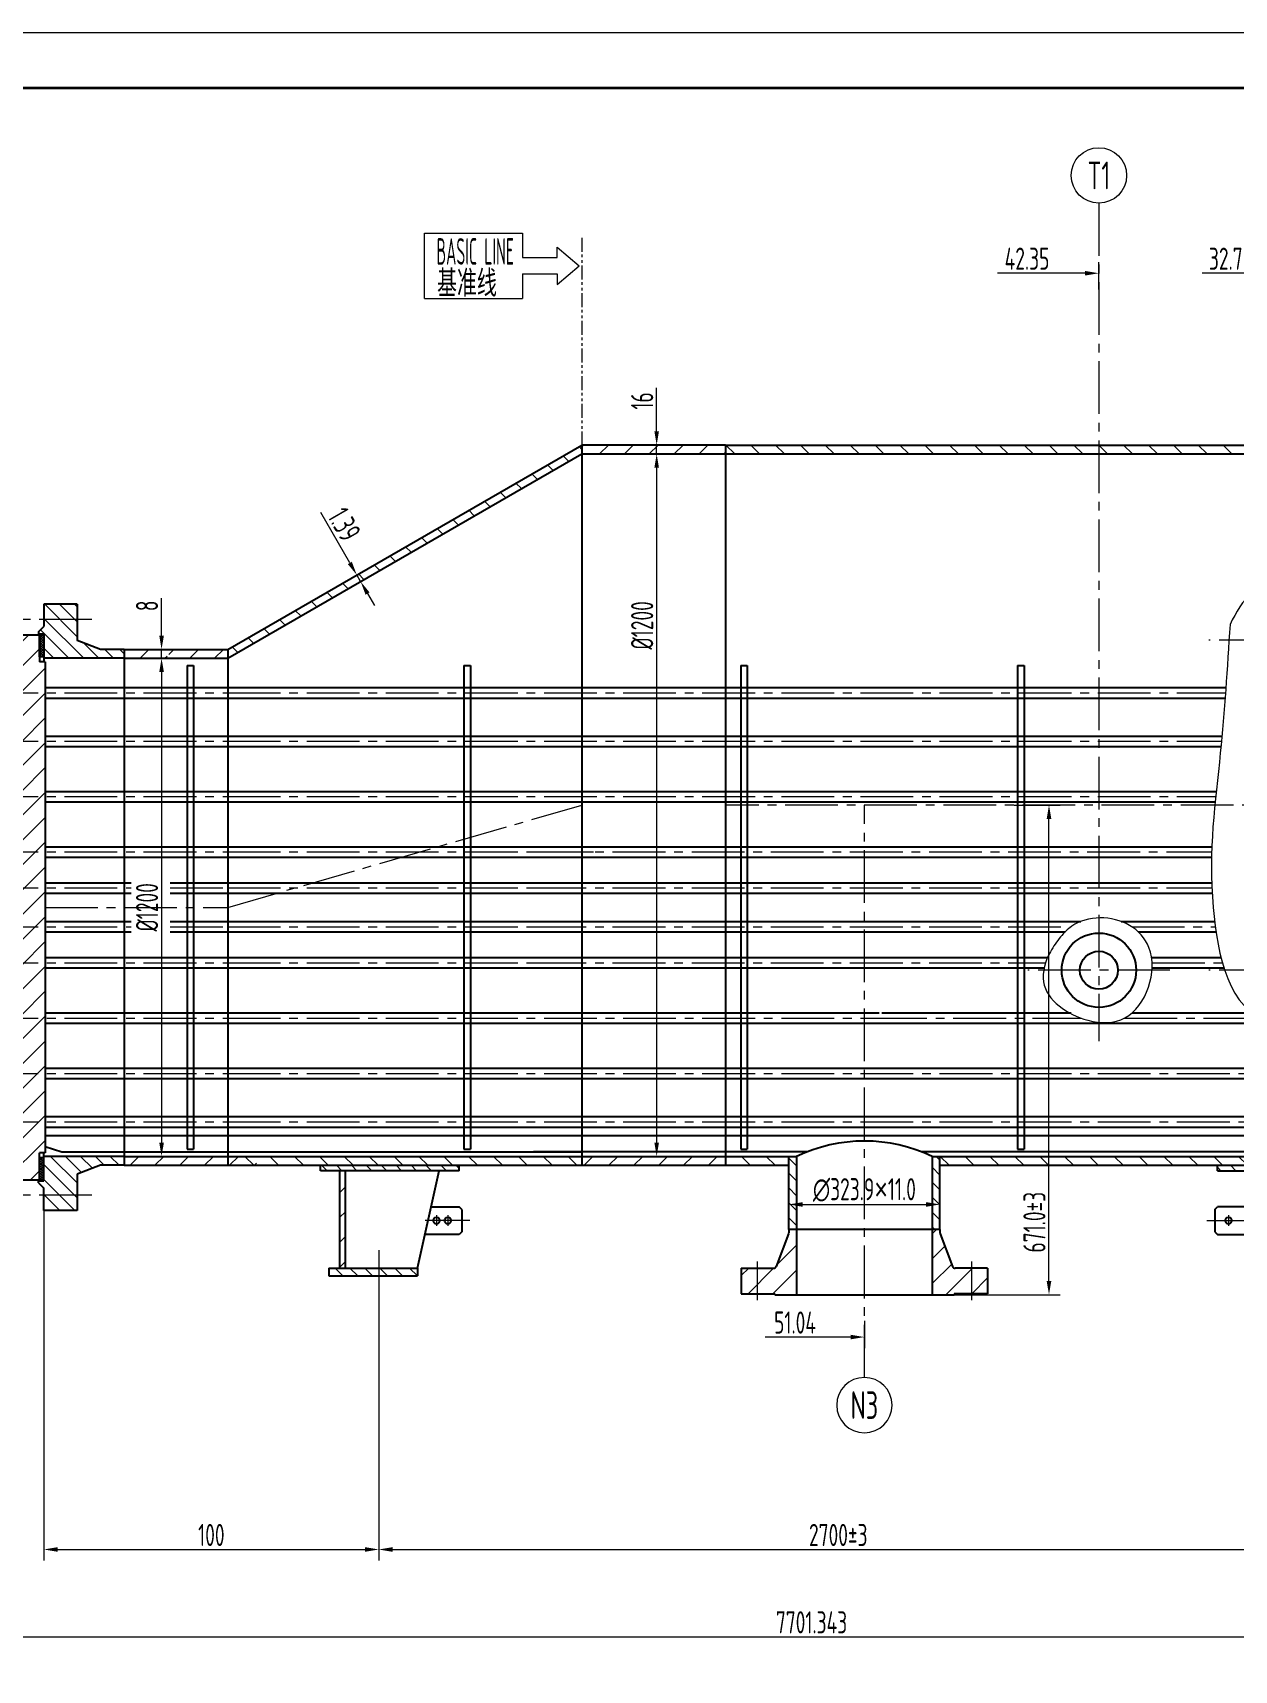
# Model space of a CAD drawing. Header units: millimetres. Extents: x 5765 to 6606, y -201 to 393.
# Drawn here: x 5956.1 to 6173.1, y 97.6 to 393.4 of the extents above; entities that cross this region are included whole.
import ezdxf
from ezdxf.enums import TextEntityAlignment as Align

# ---------------------------------------------------------------- set-up
doc = ezdxf.new("R2010")
doc.units = ezdxf.units.MM
doc.linetypes.add('CENTER2', pattern=[28.575, 19.05, -3.175, 3.175, -3.175])
doc.linetypes.add('PHANTOMX2', pattern=[5, 2.5, -0.5, 0.5, -0.5, 0.5, -0.5])
for name, color, linetype, lineweight in [('1粗实线', 7, 'Continuous', 35), ('2细实线', 3, 'Continuous', 13), ('3中心线', 1, 'CENTER2', 13), ('5（双点划线）', 2, 'PHANTOMX2', 20), ('6剖面线', 6, 'Continuous', 13), ('7文本', 2, 'Continuous', 13), ('8标注', 3, 'Continuous', 13), ('9图表', 4, 'Continuous', 13)]:
    doc.layers.add(name, color=color, linetype=linetype, lineweight=lineweight)
doc.styles.add('lanpec', font='bpec_e.shx', dxfattribs={"width": 0.75, "bigfont": 'hztxt.shx'})
doc.styles.add('lanpec-dim', font='bpec_e.shx', dxfattribs={"width": 0.75})
doc.dimstyles.new('lanpec', dxfattribs={"dimtxt": 4, "dimasz": 2.5, "dimexe": 2, "dimexo": 0, "dimtad": 1, "dimdsep": 46, "dimtxsty": 'lanpec-dim', "dimcen": 2.5, "dimclrd": 256, "dimclre": 256, "dimclrt": 256, "dimazin": 0, "dimtfac": 1, "dimtmove": 0, "dimatfit": 3, "dimfxl": 1, "dimlwd": -1, "dimlwe": -1, "dimarcsym": 0})
doc.dimstyles.new('lanpec$0', dxfattribs={"dimscale": 10, "dimtxt": 4, "dimasz": 2.5, "dimexe": 2, "dimexo": 0, "dimtad": 1, "dimdec": 1, "dimdsep": 46, "dimtxsty": 'lanpec-dim', "dimcen": 0.09, "dimclrd": 256, "dimclre": 256, "dimclrt": 256, "dimadec": 1, "dimazin": 0, "dimtfac": 0.707, "dimtdec": 1, "dimtmove": 0, "dimatfit": 3, "dimfxl": 1, "dimarcsym": 0})
pattern_1 = [(135, (0, -7.21), (-2.245064, -2.245064), [])]
pattern_2 = [(135, (4742.9942, 1214.2889), (-1.3470384, -1.3470384), [])]

# ---------------------------------------------------------------- blocks, each defined once
blk = doc.blocks.new('A1')
at = {"layer": '1粗实线'}
blk.add_lwpolyline([(-816, 10), (-10, 10), (-10, 584), (-816, 584)], close=True, dxfattribs=at)
at = {"layer": '9图表'}
blk.add_lwpolyline([(-841, 0), (0, 0), (0, 594), (-841, 594)], close=True, dxfattribs=at)
blk = doc.blocks.new('*D56')
at = {"layer": '8标注', "transparency": 16777216}
for p, q in [((6335.57, 253.89), (6335.57, 101.63)), ((5857.9, 235.43), (5857.9, 101.63)), ((5860.4, 103.63), (6333.07, 103.63))]:
    blk.add_line(p, q, dxfattribs=at)
for points in [[(5860.4, 104.05), (5860.4, 103.21), (5857.9, 103.63)], [(6333.07, 104.05), (6333.07, 103.21), (6335.57, 103.63)]]:
    blk.add_solid(points, dxfattribs=at)
at = {"layer": 'Defpoints', "color": 0, "transparency": 16777216}
for p in [(6335.57, 253.89), (5857.9, 235.43), (6335.57, 103.63)]:
    blk.add_point(p, dxfattribs=at)
at = {"layer": '8标注', "transparency": 16777216, "insert": (6096.73, 106.25), "char_height": 4, "attachment_point": 5, "style": 'lanpec-dim'}
blk.add_mtext('7701.343', dxfattribs=at)
blk = doc.blocks.new('管口号')
at = {"layer": '2细实线'}
blk.add_circle((0, 5), 5, dxfattribs=at)
at = {"layer": '7文本', "style": 'lanpec', "width": 0.75}
blk.add_attdef('N', text='', height=5, dxfattribs=at).set_placement((0, 5), align=Align.MIDDLE_CENTER)
blk = doc.blocks.new('*D54')
at = {"layer": '8标注', "transparency": 16777216}
for p, q in [((6133.33, 253.89), (6141.62, 253.89)), ((6139.62, 167.93), (6139.62, 251.39)), ((6122.47, 165.43), (6141.62, 165.43))]:
    blk.add_line(p, q, dxfattribs=at)
for points in [[(6139.2, 251.39), (6140.04, 251.39), (6139.62, 253.89)], [(6139.2, 167.93), (6140.04, 167.93), (6139.62, 165.43)]]:
    blk.add_solid(points, dxfattribs=at)
at = {"layer": 'Defpoints', "color": 0, "transparency": 16777216}
for p in [(6133.33, 253.89), (6139.62, 253.89), (6122.47, 165.43)]:
    blk.add_point(p, dxfattribs=at)
at = {"layer": '8标注', "transparency": 16777216, "insert": (6136.99, 178.54), "char_height": 4, "attachment_point": 5, "rotation": 90, "style": 'lanpec-dim'}
blk.add_mtext('671.0±3', dxfattribs=at)
blk = doc.blocks.new('*D60')
at = {"layer": '8标注', "transparency": 16777216}
for p, q in [((5958.1, 180.68), (5958.1, 117.41)), ((6018.56, 168.08), (6018.56, 117.41)), ((5960.6, 119.41), (6016.06, 119.41))]:
    blk.add_line(p, q, dxfattribs=at)
for points in [[(5960.6, 119.83), (5960.6, 118.99), (5958.1, 119.41)], [(6016.06, 119.83), (6016.06, 118.99), (6018.56, 119.41)]]:
    blk.add_solid(points, dxfattribs=at)
at = {"layer": 'Defpoints', "color": 0, "transparency": 16777216}
for p in [(5958.1, 180.68), (6018.56, 168.08), (6018.56, 119.41)]:
    blk.add_point(p, dxfattribs=at)
at = {"layer": '8标注', "transparency": 16777216, "insert": (5988.33, 122.03), "char_height": 4, "attachment_point": 5, "style": 'lanpec-dim'}
blk.add_mtext('100', dxfattribs=at)
blk = doc.blocks.new('*D61')
at = {"layer": '8标注', "transparency": 16777216}
for p, q in [((6184.55, 162.89), (6184.55, 117.41)), ((6018.56, 162.71), (6018.56, 117.41)), ((6021.06, 119.41), (6182.05, 119.41))]:
    blk.add_line(p, q, dxfattribs=at)
for points in [[(6021.06, 119.83), (6021.06, 118.99), (6018.56, 119.41)], [(6182.05, 119.83), (6182.05, 118.99), (6184.55, 119.41)]]:
    blk.add_solid(points, dxfattribs=at)
at = {"layer": 'Defpoints', "color": 0, "transparency": 16777216}
for p in [(6184.55, 162.89), (6018.56, 162.71), (6184.55, 119.41)]:
    blk.add_point(p, dxfattribs=at)
at = {"layer": '8标注', "transparency": 16777216, "insert": (6101.56, 122.03), "char_height": 4, "attachment_point": 5, "style": 'lanpec-dim'}
blk.add_mtext('2700%%P3', dxfattribs=at)
blk = doc.blocks.new('*D63')
at = {"layer": '8标注', "transparency": 16777216}
for p, q in [((5979.34, 280.43), (5981.34, 280.43)), ((5979.34, 277.93), (5979.34, 192.93)), ((5979.34, 190.43), (5981.34, 190.43))]:
    blk.add_line(p, q, dxfattribs=at)
for points in [[(5978.92, 277.93), (5979.76, 277.93), (5979.34, 280.43)], [(5978.92, 192.93), (5979.76, 192.93), (5979.34, 190.43)]]:
    blk.add_solid(points, dxfattribs=at)
at = {"layer": 'Defpoints', "color": 0, "transparency": 16777216}
for p in [(5979.34, 280.43), (5979.34, 190.43), (5979.34, 190.43)]:
    blk.add_point(p, dxfattribs=at)
at = {"layer": '8标注', "transparency": 16777216, "insert": (5976.72, 235.43), "char_height": 4, "attachment_point": 5, "rotation": 90, "style": 'lanpec-dim'}
blk.add_mtext('%%C1200', dxfattribs=at)
blk = doc.blocks.new('*D64')
at = {"layer": '8标注', "transparency": 16777216}
for p, q in [((5979.34, 284.53), (5979.34, 291.3)), ((5981.76, 282.03), (5977.34, 282.03)), ((5979.34, 280.43), (5979.34, 282.03)), ((5981.81, 280.43), (5977.34, 280.43)), ((5979.34, 277.93), (5979.34, 275.43))]:
    blk.add_line(p, q, dxfattribs=at)
for points in [[(5978.92, 284.53), (5979.76, 284.53), (5979.34, 282.03)], [(5978.92, 277.93), (5979.76, 277.93), (5979.34, 280.43)]]:
    blk.add_solid(points, dxfattribs=at)
at = {"layer": 'Defpoints', "color": 0, "transparency": 16777216}
for p in [(5979.34, 282.03), (5981.76, 282.03), (5981.81, 280.43)]:
    blk.add_point(p, dxfattribs=at)
at = {"layer": '8标注', "transparency": 16777216, "insert": (5976.71, 289.9), "char_height": 4, "attachment_point": 5, "rotation": 90, "style": 'lanpec-dim'}
blk.add_mtext('8', dxfattribs=at)
blk = doc.blocks.new('*D66')
at = {"layer": '8标注', "transparency": 16777216}
for p, q in [((6092.63, 181.75), (6092.63, 183.75)), ((6095.13, 181.75), (6117.43, 181.75)), ((6119.93, 183.05), (6119.93, 179.75))]:
    blk.add_line(p, q, dxfattribs=at)
for points in [[(6095.13, 182.16), (6095.13, 181.33), (6092.63, 181.75)], [(6117.43, 182.16), (6117.43, 181.33), (6119.93, 181.75)]]:
    blk.add_solid(points, dxfattribs=at)
at = {"layer": 'Defpoints', "color": 0, "transparency": 16777216}
for p in [(6092.63, 181.75), (6119.93, 183.05), (6119.93, 181.75)]:
    blk.add_point(p, dxfattribs=at)
at = {"layer": '8标注', "transparency": 16777216, "insert": (6106.28, 184.37), "char_height": 4, "attachment_point": 5, "style": 'lanpec-dim'}
blk.add_mtext('∅323.9{\\fArial|b0|i0|c0|p34;×}11.0', dxfattribs=at)
blk = doc.blocks.new('*D69')
at = {"layer": '8标注', "transparency": 16777216}
for p, q in [((6013.34, 297.65), (6008.08, 306.77)), ((6014.59, 295.49), (6016.33, 296.49)), ((6015.29, 294.29), (6014.59, 295.49)), ((6015.29, 294.29), (6017.02, 295.29)), ((6016.54, 292.12), (6017.79, 289.96))]:
    blk.add_line(p, q, dxfattribs=at)
for points in [[(6013.71, 297.86), (6012.98, 297.44), (6014.59, 295.49)], [(6016.9, 292.33), (6016.18, 291.91), (6015.29, 294.29)]]:
    blk.add_solid(points, dxfattribs=at)
at = {"layer": 'Defpoints', "color": 0, "transparency": 16777216}
for p in [(6014.59, 295.49), (6014.59, 295.49), (6015.29, 294.29)]:
    blk.add_point(p, dxfattribs=at)
at = {"layer": '8标注', "transparency": 16777216, "insert": (6012.36, 304.6), "char_height": 4, "attachment_point": 5, "rotation": 300, "style": 'lanpec-dim'}
blk.add_mtext('1.39', dxfattribs=at)
blk = doc.blocks.new('*D70')
at = {"layer": '8标注', "transparency": 16777216}
for p, q in [((6068.76, 317.35), (6070.76, 317.35)), ((6068.76, 314.85), (6068.76, 192.93)), ((6068.76, 190.43), (6070.76, 190.43))]:
    blk.add_line(p, q, dxfattribs=at)
for points in [[(6068.35, 314.85), (6069.18, 314.85), (6068.76, 317.35)], [(6068.35, 192.93), (6069.18, 192.93), (6068.76, 190.43)]]:
    blk.add_solid(points, dxfattribs=at)
at = {"layer": 'Defpoints', "color": 0, "transparency": 16777216}
for p in [(6068.76, 317.35), (6068.76, 190.43), (6068.76, 190.43)]:
    blk.add_point(p, dxfattribs=at)
at = {"layer": '8标注', "transparency": 16777216, "insert": (6066.14, 286.37), "char_height": 4, "attachment_point": 5, "rotation": 90, "style": 'lanpec-dim'}
blk.add_mtext('%%C1200', dxfattribs=at)
blk = doc.blocks.new('*D71')
at = {"layer": '8标注', "transparency": 16777216}
for p, q in [((6068.76, 321.45), (6068.76, 329.27)), ((6073.29, 318.95), (6066.76, 318.95)), ((6072.76, 317.35), (6066.76, 317.35)), ((6068.76, 317.35), (6068.76, 318.95)), ((6068.76, 314.85), (6068.76, 312.35))]:
    blk.add_line(p, q, dxfattribs=at)
for points in [[(6068.35, 321.45), (6069.18, 321.45), (6068.76, 318.95)], [(6068.35, 314.85), (6069.18, 314.85), (6068.76, 317.35)]]:
    blk.add_solid(points, dxfattribs=at)
at = {"layer": 'Defpoints', "color": 0, "transparency": 16777216}
for p in [(6068.76, 318.95), (6072.76, 317.35), (6073.29, 318.95)]:
    blk.add_point(p, dxfattribs=at)
at = {"layer": '8标注', "transparency": 16777216, "insert": (6066.14, 326.92), "char_height": 4, "attachment_point": 5, "rotation": 90, "style": 'lanpec-dim'}
blk.add_mtext('16', dxfattribs=at)
blk = doc.blocks.new('*D72')
at = {"layer": '8标注', "transparency": 16777216}
for p, q in [((6178.83, 349.99), (6167.31, 349.99)), ((6181.33, 347.03), (6181.33, 351.99))]:
    blk.add_line(p, q, dxfattribs=at)
blk.add_solid([(6178.83, 350.41), (6178.83, 349.58), (6181.33, 349.99)], dxfattribs=at)
at = {"layer": 'Defpoints', "color": 0, "transparency": 16777216}
for p in [(6181.33, 349.99), (6148.63, 347.03), (6181.33, 347.03)]:
    blk.add_point(p, dxfattribs=at)
at = {"layer": '8标注', "transparency": 16777216, "insert": (6171.55, 352.62), "char_height": 4, "attachment_point": 5, "style": 'lanpec-dim'}
blk.add_mtext('32.7', dxfattribs=at)
blk = doc.blocks.new('_None')
blk = doc.blocks.new('*D74')
at = {"layer": '8标注', "transparency": 16777216}
for p, q in [((6146.13, 349.99), (6130.3, 349.99)), ((6148.63, 347.03), (6148.63, 351.99))]:
    blk.add_line(p, q, dxfattribs=at)
blk.add_solid([(6146.13, 350.41), (6146.13, 349.58), (6148.63, 349.99)], dxfattribs=at)
at = {"layer": 'Defpoints', "color": 0, "transparency": 16777216}
for p in [(6148.63, 349.99), (6106.28, 347.03), (6148.63, 347.03)]:
    blk.add_point(p, dxfattribs=at)
at = {"layer": '8标注', "transparency": 16777216, "insert": (6135.65, 352.62), "char_height": 4, "attachment_point": 5, "style": 'lanpec-dim'}
blk.add_mtext('42.35', dxfattribs=at)
blk = doc.blocks.new('*D75')
at = {"layer": '8标注', "transparency": 16777216}
for p, q in [((6106.28, 160.75), (6106.28, 155.79)), ((6103.78, 157.79), (6088.35, 157.79))]:
    blk.add_line(p, q, dxfattribs=at)
blk.add_solid([(6103.78, 158.2), (6103.78, 157.37), (6106.28, 157.79)], dxfattribs=at)
at = {"layer": 'Defpoints', "color": 0, "transparency": 16777216}
for p in [(6055.24, 160.75), (6106.28, 160.75), (6106.28, 157.79)]:
    blk.add_point(p, dxfattribs=at)
at = {"layer": '8标注', "transparency": 16777216, "insert": (6093.75, 160.41), "char_height": 4, "attachment_point": 5, "style": 'lanpec-dim'}
blk.add_mtext('51.04', dxfattribs=at)

msp = doc.modelspace()

# ---------------------------------------------------------------- hatches: boundary and pattern name
at = {"layer": '6剖面线'}
h = msp.add_hatch(dxfattribs=at)
h.set_pattern_fill('ANSI31', color=256, angle=90, style=0)
h.set_pattern_definition([(135, (-44.27, -3.2175), (-2.245064, -2.245064), [])])
h.paths.add_polyline_path([(6055.24, 317.352), (6055.24, 318.952), (5991.282, 282.026), (5991.282, 280.426)])
h.paths.add_polyline_path([(6055.24, 190.426), (5991.282, 190.426), (5991.282, 188.826), (6055.24, 188.826)])
h = msp.add_hatch(dxfattribs=at)
h.set_pattern_fill('ANSI31', color=256, style=0)
h.set_pattern_definition([(45, (0, -7.21), (-2.245064, 2.245064), [])])
h.paths.add_polyline_path([(6055.24, 318.952), (6055.24, 317.352), (6081.22, 317.352), (6081.22, 318.952)])
h.paths.add_polyline_path([(6081.22, 188.826), (6081.22, 190.426), (6055.24, 190.426), (6055.24, 188.826)])
h = msp.add_hatch(dxfattribs=at)
h.set_pattern_fill('ANSI31', color=256, angle=90, style=0)
h.set_pattern_definition(pattern_1)
h.paths.add_polyline_path([(6092.63, 318.952), (6081.22, 318.952), (6081.22, 317.352), (6092.63, 317.352)])
h.paths.add_polyline_path([(6148.63, 318.952), (6092.63, 318.952), (6092.63, 317.352), (6148.63, 317.352)])
h.paths.add_polyline_path([(6181.33, 318.952), (6148.63, 318.952), (6148.63, 317.352), (6181.33, 317.352)])
h.paths.add_polyline_path([(6243.276, 318.952), (6181.33, 318.952), (6181.33, 317.352), (6243.276, 317.352)])
h.paths.add_polyline_path([(6299.733, 318.952), (6273.753, 318.952), (6247.548, 318.952), (6247.548, 317.352), (6273.753, 317.352), (6299.733, 317.352)])
h = msp.add_hatch(dxfattribs=at)
h.set_pattern_fill('ANSI31', color=256, scale=0.6, angle=90, style=0)
h.set_pattern_definition([(135, (-65361.3123, -31495.2869), (-1.34703842, -1.34703842), [])])
h.paths.add_polyline_path([(5958.102, 290.176), (5958.102, 287.426), (5964.102, 287.426), (5964.102, 290.176)])
h.paths.add_polyline_path([(5958.102, 287.426), (5958.102, 286.176), (5957.102, 285.176), (5957.102, 284.826), (5958.102, 284.826), (5958.102, 280.426), (5972.602, 280.426), (5972.602, 282.026), (5968.302, 282.026), (5964.102, 283.626), (5964.102, 287.426)])
h = msp.add_hatch(dxfattribs=at)
h.set_pattern_fill('ANSI31', color=256, style=0)
h.set_pattern_definition([(45, (6016.631, 1221.509), (-2.245064, 2.245064), [])])
h.paths.add_polyline_path([(5958.302, 279.776), (5957.302, 279.776), (5957.302, 284.676), (5949.802, 284.676), (5949.802, 280.676), (5949.802, 279.776), (5948.802, 279.776), (5948.802, 191.076), (5949.802, 191.076), (5949.802, 186.176), (5957.302, 186.176), (5957.302, 190.176), (5957.302, 191.076), (5958.302, 191.076)])
h = msp.add_hatch(dxfattribs=at)
h.set_pattern_fill('ANSI37', color=256, scale=0.1, style=0)
h.set_pattern_definition([(45, (4734.51357, 1214.28885), (-0.2245064, 0.2245064), []), (135, (4734.51357, 1214.28885), (-0.2245064, -0.2245064), [])])
h.paths.add_polyline_path([(5958.102, 284.676), (5957.302, 284.676), (5957.302, 280.676), (5958.102, 280.676)])
h = msp.add_hatch(dxfattribs=at)
h.set_pattern_fill('ANSI31', color=256, style=0)
h.set_pattern_definition([(45, (-15.15, -3.2175), (-2.245064, 2.245064), [])])
edge = h.paths.add_edge_path()
edge.add_line((5980.679, 282.026), (5972.602, 282.026))
edge.add_line((5972.602, 282.026), (5972.602, 280.426))
edge.add_line((5972.602, 280.426), (5980.617, 280.426))
edge.add_arc((5979.458, 280.043), 1.221, 18.27522, 55)
edge.add_arc((5979.458, 282.043), 1.221, 305, 359.1933)
h.paths.add_polyline_path([(5996.502, 190.426), (5972.602, 190.426), (5972.602, 188.826), (5996.502, 188.826)])
edge = h.paths.add_edge_path()
edge.add_line((5991.282, 280.426), (5991.282, 282.026))
edge.add_line((5991.282, 282.026), (5980.679, 282.026))
edge.add_arc((5979.458, 282.043), 1.221, 305, 359.1933, ccw=False)
edge.add_arc((5979.458, 280.043), 1.221, 18.27522, 55, ccw=False)
edge.add_line((5980.617, 280.426), (5991.282, 280.426))
h = msp.add_hatch(dxfattribs=at)
h.set_pattern_fill('ANSI31', color=256, scale=0.6, angle=90, style=0)
h.set_pattern_definition([(135, (6016.6309, 1221.509), (-1.3470384, -1.3470384), [])])
h.paths.add_polyline_path([(5958.102, 183.426), (5958.102, 180.676), (5964.102, 180.676), (5964.102, 183.426)])
h.paths.add_polyline_path([(5964.102, 187.226), (5968.302, 188.826), (5972.602, 188.826), (5972.602, 190.426), (5958.102, 190.426), (5958.102, 186.026), (5957.102, 186.026), (5957.102, 185.676), (5958.102, 184.676), (5958.102, 183.426), (5964.102, 183.426)])
h = msp.add_hatch(dxfattribs=at)
h.set_pattern_fill('ANSI37', color=256, scale=0.1, style=0)
h.set_pattern_definition([(225, (77268.4165, 31966.13857), (0.224506403, -0.224506403), []), (315, (77268.4165, 31966.13857), (0.224506403, 0.224506403), [])])
h.paths.add_polyline_path([(5958.102, 190.176), (5957.302, 190.176), (5957.302, 186.176), (5958.102, 186.176)])
h = msp.add_hatch(dxfattribs=at)
h.set_pattern_fill('ANSI31', color=256, angle=90, style=0)
h.set_pattern_definition(pattern_1)
h.paths.add_polyline_path([(6299.733, 190.426), (6259.062, 190.426), (6259.062, 188.826), (6299.733, 188.826)])
h.paths.add_polyline_path([(6092.63, 188.826), (6092.63, 190.426), (6081.22, 190.426), (6081.22, 188.826)])
h.paths.add_polyline_path([(6119.93, 190.426), (6119.93, 188.826), (6231.762, 188.826), (6231.762, 190.426)])
h = msp.add_hatch(dxfattribs=at)
h.set_pattern_fill('ANSI31', color=256, scale=0.6, angle=90, style=0)
h.set_pattern_definition([(135, (6092.3906, 327.7426), (-1.347038, -1.347038), [])])
h.paths.add_polyline_path([(6094.03, 177.226), (6092.63, 177.226), (6092.63, 190.426), (6094.03, 190.426)])
h.paths.add_polyline_path([(6119.93, 177.226), (6118.53, 177.226), (6118.53, 190.426), (6119.93, 190.426)])
h = msp.add_hatch(dxfattribs=at)
h.set_pattern_fill('ANSI31', color=256, scale=0.6, angle=90, style=0)
h.set_pattern_definition(pattern_2)
h.paths.add_polyline_path([(6033.062, 187.826), (6033.062, 188.826), (6008.062, 188.826), (6008.062, 187.826)])
h = msp.add_hatch(dxfattribs=at)
h.set_pattern_fill('ANSI31', color=256, style=0)
h.set_pattern_definition([(45, (4742.9942, 1214.289), (-2.245064, 2.245064), [])])
h.paths.add_polyline_path([(6012.562, 187.826), (6011.562, 187.826), (6011.562, 170.226), (6012.562, 170.226)])
h = msp.add_hatch(dxfattribs=at)
h.set_pattern_fill('ANSI31', color=256, scale=0.6, angle=90, style=0)
h.set_pattern_definition([(135, (6183.601, 188.372), (-1.34704, -1.34704), [])])
h.paths.add_polyline_path([(6187.415, 188.826), (6182.159, 188.826), (6182.159, 187.826), (6187.415, 187.826)])
h.paths.add_polyline_path([(6182.159, 187.826), (6182.159, 188.826), (6170.05, 188.826), (6170.05, 187.826)])
h.paths.add_polyline_path([(6187.415, 188.826), (6187.415, 187.826), (6195.05, 187.826), (6195.05, 188.826)])
h = msp.add_hatch(dxfattribs=at)
h.set_pattern_fill('ANSI31', color=256, style=0)
h.set_pattern_definition([(45, (6125.0202, 340.085), (-2.245064, 2.245064), [])])
h.paths.add_polyline_path([(6125.65, 165.626), (6124.15, 165.626), (6124.15, 170.236), (6125.65, 170.236)])
h.paths.add_polyline_path([(6127.15, 165.626), (6125.65, 165.626), (6125.65, 170.236), (6127.15, 170.236)])
h.paths.add_polyline_path([(6124.15, 165.626), (6122.47, 165.626), (6122.47, 165.426), (6118.53, 165.426), (6118.53, 177.226), (6119.93, 177.226), (6119.93, 176.618, 0.09138), (6119.963, 176.44), (6122.207, 170.558, 0.3110597), (6122.674, 170.236), (6124.15, 170.236)])
h.paths.add_polyline_path([(6128.53, 165.626), (6127.15, 165.626), (6127.15, 170.236), (6128.53, 170.236)])
h.paths.add_polyline_path([(6094.03, 165.426), (6090.09, 165.426), (6090.09, 165.626), (6086.91, 165.626), (6086.91, 170.236), (6089.886, 170.236, 0.3110597), (6090.353, 170.558), (6092.597, 176.44, 0.09138), (6092.63, 176.618), (6092.63, 177.226), (6094.03, 177.226)])
h.paths.add_polyline_path([(6086.91, 165.626), (6084.03, 165.626), (6084.03, 170.236), (6086.91, 170.236)])
h = msp.add_hatch(dxfattribs=at)
h.set_pattern_fill('ANSI31', color=256, scale=0.6, angle=90, style=0)
h.set_pattern_definition(pattern_2)
h.paths.add_polyline_path([(6018.562, 168.826), (6018.562, 170.226), (6009.562, 170.226), (6009.562, 168.826)])
h.paths.add_polyline_path([(6025.562, 168.826), (6025.562, 170.226), (6018.562, 170.226), (6018.562, 168.826)])

# ---------------------------------------------------------------- linework, layer by layer
for p, q in [((5991.282, 282.026), (6055.24, 318.952)), ((5991.282, 280.426), (6055.24, 317.352)), ((6055.24, 318.952), (6055.24, 188.826)), ((6081.22, 318.952), (6055.24, 318.952)), ((6055.24, 317.352), (6081.22, 317.352)), ((6081.22, 318.952), (6081.22, 188.826)), ((6081.22, 318.952), (6243.276, 318.952)), ((6081.22, 317.352), (6243.996, 317.352)), ((5958.102, 290.176), (5958.102, 286.176)), ((5964.102, 290.176), (5958.102, 290.176)), ((5964.102, 290.176), (5964.102, 283.626)), ((5949.802, 284.676), (5957.302, 284.676)), ((5957.102, 285.176), (5958.102, 286.176)), ((5957.102, 285.176), (5957.102, 284.676)), ((5957.102, 284.826), (5958.102, 284.826)), ((5957.302, 284.676), (5957.302, 279.776)), ((5958.102, 284.826), (5958.102, 279.776)), ((5968.302, 282.026), (5964.102, 283.626)), ((5972.602, 282.026), (5968.302, 282.026)), ((5972.602, 282.026), (5972.602, 235.426)), ((5972.602, 282.026), (5991.282, 282.026)), ((5991.282, 282.026), (5991.282, 235.426)), ((5958.302, 279.776), (5957.302, 279.776)), ((5972.602, 280.426), (5958.102, 280.426)), ((5958.302, 279.776), (5958.302, 191.076)), ((5972.602, 280.426), (5991.282, 280.426)), ((5983.937, 279.126), (5983.937, 191.726)), ((5983.937, 279.126), (5985.137, 279.126)), ((5985.137, 279.126), (5985.137, 191.726)), ((6033.936, 279.126), (6033.936, 191.726)), ((6033.936, 279.126), (6035.136, 279.126)), ((6035.136, 279.126), (6035.136, 191.726)), ((6083.936, 279.126), (6083.936, 191.726)), ((6083.936, 279.126), (6085.136, 279.126)), ((6085.136, 279.126), (6085.136, 191.726)), ((6133.935, 279.126), (6133.935, 191.726)), ((6133.935, 279.126), (6135.135, 279.126)), ((6135.135, 279.126), (6135.135, 191.726)), ((5958.302, 275.126), (5991.282, 275.126)), ((5958.302, 273.226), (5991.282, 273.226)), ((5991.282, 275.126), (6171.56, 275.126)), ((5991.282, 273.226), (6171.421, 273.226)), ((5958.302, 266.376), (5991.282, 266.376)), ((5991.282, 266.376), (6170.855, 266.376)), ((5958.302, 264.476), (5991.282, 264.476)), ((5991.282, 264.476), (6170.675, 264.476)), ((5958.302, 256.376), (5991.282, 256.376)), ((5958.302, 254.476), (5991.282, 254.476)), ((5991.282, 256.376), (6169.816, 256.376)), ((5991.282, 254.476), (6169.621, 254.476)), ((5958.302, 246.376), (5991.282, 246.376)), ((5991.282, 246.376), (6169.035, 246.376)), ((5958.302, 244.476), (5991.282, 244.476)), ((5991.282, 244.476), (6168.98, 244.476)), ((5958.302, 239.876), (5973.87, 239.876)), ((5980.87, 239.876), (5991.282, 239.876)), ((5991.282, 239.876), (6169.009, 239.876)), ((5958.302, 237.976), (5973.87, 237.976)), ((5980.87, 237.976), (5991.282, 237.976)), ((5991.282, 237.976), (6169.093, 237.976)), ((5972.602, 235.426), (5972.602, 188.826)), ((5991.282, 235.426), (5991.282, 188.826)), ((5958.302, 232.876), (5973.87, 232.876)), ((5958.302, 230.976), (5973.87, 230.976)), ((5980.87, 232.876), (5991.282, 232.876)), ((5980.87, 230.976), (5991.282, 230.976)), ((5991.282, 232.876), (6145.356, 232.876)), ((5991.282, 230.976), (6142.531, 230.976)), ((6152.646, 232.876), (6169.53, 232.876)), ((6155.781, 230.976), (6169.784, 230.976)), ((5958.302, 226.376), (5991.282, 226.376)), ((5991.282, 226.376), (6139.366, 226.376)), ((6158.146, 226.376), (6170.689, 226.376)), ((5958.302, 224.476), (5991.282, 224.476)), ((5991.282, 224.476), (6138.745, 224.476)), ((6158.243, 224.476), (6171.228, 224.476)), ((5958.302, 216.376), (5991.282, 216.376)), ((5991.282, 216.376), (6108.935, 216.376)), ((6109.414, 216.376), (6143.631, 216.376)), ((6154.644, 216.376), (6208.153, 216.376)), ((5958.302, 214.476), (5991.282, 214.476)), ((5991.282, 214.476), (6182.173, 214.476)), ((5958.302, 206.376), (5991.282, 206.376)), ((5958.302, 204.476), (5991.282, 204.476)), ((5991.282, 206.376), (6206.953, 206.376)), ((5991.282, 204.476), (6206.953, 204.476)), ((5958.302, 197.626), (5991.282, 197.626)), ((5958.302, 195.726), (5991.282, 195.726)), ((5991.282, 197.626), (6206.953, 197.626)), ((5991.282, 195.726), (6206.953, 195.726)), ((5958.302, 194.226), (5991.282, 194.226)), ((5991.282, 194.226), (6206.953, 194.226)), ((5958.302, 191.076), (5957.302, 191.076)), ((5957.302, 186.176), (5957.302, 191.076)), ((5958.102, 186.026), (5958.102, 191.076)), ((5972.602, 190.426), (5958.102, 190.426)), ((5958.302, 192.226), (5961.302, 191.226)), ((5961.302, 191.226), (5991.282, 191.226)), ((5972.602, 190.426), (5991.282, 190.426)), ((5983.937, 191.726), (5985.137, 191.726)), ((5991.282, 191.226), (6055.24, 191.226)), ((5991.282, 190.426), (6094.03, 190.426)), ((6033.936, 191.726), (6035.136, 191.726)), ((6095.873, 191.226), (6046.521, 191.226)), ((6083.936, 191.726), (6085.136, 191.726)), ((6092.63, 177.226), (6092.63, 190.426)), ((6092.63, 177.226), (6092.63, 190.426)), ((6094.03, 190.426), (6094.03, 165.426)), ((6208.953, 191.226), (6116.687, 191.226)), ((6118.53, 190.426), (6130.18, 190.426)), ((6118.53, 190.426), (6118.53, 165.426)), ((6119.93, 177.226), (6119.93, 190.426)), ((6119.93, 177.226), (6119.93, 190.426)), ((6119.93, 190.426), (6233.162, 190.426)), ((6133.935, 191.726), (6135.135, 191.726)), ((5968.302, 188.826), (5964.102, 187.226)), ((5964.102, 187.226), (5964.102, 180.676)), ((5972.602, 188.826), (5968.302, 188.826)), ((5972.602, 188.826), (5991.282, 188.826)), ((5991.282, 188.826), (6092.63, 188.826)), ((6008.062, 187.826), (6008.062, 188.826)), ((6033.062, 187.826), (6008.062, 187.826)), ((6011.562, 170.226), (6011.562, 187.826)), ((6012.562, 170.226), (6012.562, 187.826)), ((6025.562, 170.226), (6029.454, 187.826)), ((6033.062, 187.826), (6033.062, 188.826)), ((6119.93, 188.826), (6130.18, 188.826)), ((6119.93, 188.826), (6231.762, 188.826)), ((6170.05, 187.826), (6170.05, 188.826)), ((6170.05, 187.826), (6182.159, 187.826)), ((5949.802, 186.176), (5957.302, 186.176)), ((5957.102, 185.676), (5957.102, 186.176)), ((5957.102, 186.026), (5958.102, 186.026)), ((5957.102, 185.676), (5958.102, 184.676)), ((5958.102, 180.676), (5958.102, 184.676)), ((5964.102, 180.676), (5958.102, 180.676)), ((6092.597, 176.44), (6090.353, 170.558)), ((6119.93, 177.226), (6092.63, 177.226)), ((6092.63, 177.226), (6092.63, 176.618)), ((6119.93, 177.226), (6119.93, 176.618)), ((6119.963, 176.44), (6122.207, 170.558)), ((6009.562, 170.226), (6025.562, 170.226)), ((6009.562, 170.226), (6009.562, 168.826)), ((6009.562, 168.826), (6025.562, 168.826)), ((6009.562, 168.826), (6025.562, 168.826)), ((6025.562, 170.226), (6025.562, 168.826)), ((6084.03, 170.236), (6084.03, 165.626)), ((6084.03, 170.236), (6089.886, 170.236)), ((6128.53, 170.236), (6122.674, 170.236)), ((6128.53, 170.236), (6128.53, 165.626)), ((6084.03, 165.626), (6090.09, 165.626)), ((6090.09, 165.626), (6090.09, 165.426)), ((6090.09, 165.426), (6122.47, 165.426)), ((6128.53, 165.626), (6122.47, 165.626)), ((6122.47, 165.626), (6122.47, 165.426))]:
    msp.add_line(p, q)
at = {"ltscale": 2}
for p, q in [((6028.017, 181.326), (6033.062, 181.326)), ((6033.562, 180.826), (6033.062, 181.326)), ((6033.562, 180.826), (6033.562, 176.826)), ((6169.55, 180.826), (6170.05, 181.326)), ((6169.55, 180.826), (6169.55, 176.826)), ((6179.55, 181.326), (6170.05, 181.326)), ((6033.062, 176.326), (6026.911, 176.326)), ((6033.562, 176.826), (6033.062, 176.326)), ((6169.55, 176.826), (6170.05, 176.326)), ((6170.05, 176.326), (6179.55, 176.326))]:
    msp.add_line(p, q, dxfattribs=at)
for points in [[(5957.302, 284.676), (5958.102, 284.676), (5958.102, 280.676), (5957.302, 280.676), (5957.302, 284.676)], [(5957.302, 186.176), (5958.102, 186.176), (5958.102, 190.176), (5957.302, 190.176), (5957.302, 186.176)]]:
    msp.add_lwpolyline(points)
for radius in [6.72, 3.432]:
    msp.add_circle((6148.63, 224.065), radius)
at = {"ltscale": 3}
for centre in [(6029.012, 178.826), (6031.062, 178.826), (6172.05, 178.826)]:
    msp.add_circle(centre, 0.6, dxfattribs=at)
for centre, radius, start, end in [((6106.28, 164.725), 28.471, 64.51564, 115.48436), ((6092.13, 176.618), 0.5, 339.11524, 0), ((6120.43, 176.618), 0.5, 180, 200.88476), ((6089.886, 170.736), 0.5, 270, 339.11524), ((6122.674, 170.736), 0.5, 200.88476, 270)]:
    msp.add_arc(centre, radius, start, end)
at = {"layer": '3中心线', "ltscale": 0.5}
for p, q in [((6148.63, 362.662), (6148.63, 211.236)), ((5966.773, 287.426), (5940.331, 287.426)), ((6194.158, 283.712), (6168.501, 283.712)), ((5947.526, 274.176), (5991.282, 274.176)), ((5991.282, 274.176), (6171.492, 274.176)), ((5947.526, 265.426), (5991.282, 265.426)), ((5991.282, 265.426), (6170.767, 265.426)), ((5947.526, 255.426), (5991.282, 255.426)), ((5991.282, 255.426), (6169.717, 255.426)), ((5991.282, 235.426), (6055.24, 253.889)), ((6344.38, 253.889), (6081.22, 253.889)), ((6106.28, 150.49), (6106.28, 253.889)), ((5947.526, 245.426), (5991.282, 245.426)), ((5991.282, 245.426), (6057.373, 245.426)), ((6046.521, 245.426), (6169.003, 245.426)), ((5947.526, 238.926), (5973.87, 238.926)), ((5980.87, 238.926), (5991.282, 238.926)), ((5991.282, 238.926), (6055.24, 238.926)), ((6046.521, 238.926), (6169.046, 238.926)), ((5958.302, 235.426), (5991.282, 235.426)), ((5947.526, 231.926), (5973.87, 231.926)), ((5980.87, 231.926), (5991.282, 231.926)), ((5991.282, 231.926), (6055.24, 231.926)), ((6046.521, 231.926), (6143.62, 231.926)), ((6154.571, 231.926), (6169.65, 231.926)), ((5947.526, 225.426), (5991.282, 225.426)), ((5991.282, 225.426), (6055.547, 225.426)), ((6046.521, 225.426), (6139.005, 225.426)), ((6158.239, 225.426), (6170.943, 225.426)), ((6161.458, 224.065), (6135.801, 224.065)), ((6194.158, 224.065), (6168.501, 224.065)), ((5947.526, 215.426), (5991.282, 215.426)), ((5991.282, 215.426), (6108.935, 215.426)), ((6108.052, 215.426), (6145.373, 215.426)), ((6153.255, 215.426), (6212.003, 215.426)), ((5947.526, 205.426), (5991.282, 205.426)), ((5991.282, 205.426), (6206.953, 205.426)), ((5947.526, 196.676), (5991.282, 196.676)), ((5991.282, 196.676), (6206.953, 196.676)), ((5966.773, 183.426), (5940.331, 183.426)), ((6035.005, 178.826), (6026.972, 178.826)), ((6029.012, 179.789), (6029.012, 177.862)), ((6031.062, 179.789), (6031.062, 177.862)), ((6168.106, 178.826), (6174.876, 178.826)), ((6172.05, 179.789), (6172.05, 177.862)), ((6018.562, 173.458), (6018.562, 162.709)), ((6086.91, 171.426), (6086.91, 164.436)), ((6125.65, 171.426), (6125.65, 164.436))]:
    msp.add_line(p, q, dxfattribs=at)
at = {"layer": '5（双点划线）'}
msp.add_line((6055.24, 356.38), (6055.24, 318.952), dxfattribs=at)
at = {"layer": '8标注', "ltscale": 5}
for p, q in [((6026.802, 345.426), (6026.802, 357.261)), ((6026.802, 357.261), (6044.523, 357.261)), ((6044.523, 357.261), (6044.523, 352.826)), ((6044.523, 349.862), (6044.523, 345.426)), ((6026.802, 345.426), (6044.523, 345.426))]:
    msp.add_line(p, q, dxfattribs=at)
at = {"layer": '8标注'}
for p, q in [((6044.523, 352.826), (6050.783, 352.826)), ((6050.783, 354.706), (6054.77, 351.344)), ((6050.783, 352.826), (6050.783, 354.706)), ((6044.523, 349.862), (6050.783, 349.862)), ((6050.783, 347.982), (6054.77, 351.344)), ((6050.783, 349.862), (6050.783, 347.982))]:
    msp.add_line(p, q, dxfattribs=at)
for points in [[(6172.314, 286.548), (6176.455, 292.237), (6186.868, 292.87), (6189.212, 267.376), (6186.013, 215.443), (6179.338, 215.037), (6169.274, 235.401), (6170.561, 263.329), (6172.314, 286.548)], [(6141.7, 230.112), (6143.736, 232.009), (6154.168, 232.172), (6157.68, 228.172), (6153.313, 215.443), (6146.638, 215.037), (6138.634, 221.978), (6139.87, 227.402), (6141.7, 230.112)]]:
    msp.add_spline(points, degree=3, dxfattribs=at)

# ---------------------------------------------------------------- block references
at = {"layer": '2细实线'}
msp.add_blockref('A1', (6606.028, -200.559), dxfattribs=at)
at = {"layer": '8标注'}
msp.add_blockref('管口号', (6148.63, 362.662), dxfattribs=at).add_auto_attribs({'N': 'T1'})
ref = msp.add_blockref('管口号', (6106.28, 150.49), dxfattribs=dict(at, xscale=-1, rotation=180))
ref.add_attrib('N', 'N3', dxfattribs={"layer": '7文本', "height": 5, "style": 'lanpec', "width": 0.75}).set_placement((6106.28, 145.49), align=Align.MIDDLE_CENTER)

# ---------------------------------------------------------------- texts
at = {"layer": '7文本', "style": 'lanpec'}
for s, width, p in [('BASIC LINE', 0.5, (6035.989, 353.936)), ('基准线', 0.75, (6034.492, 348.406))]:
    msp.add_text(s, height=4.8, dxfattribs=dict(at, width=width)).set_placement(p, align=Align.MIDDLE)

# ---------------------------------------------------------------- dimensions: what is measured, and where the dimension line sits
at = {"layer": '8标注'}
for base, p1, p2, picture, middle in [((6148.63, 349.992), (6106.28, 347.026), (6148.63, 347.026), '*D74', (6135.65, 349.992)), ((6181.33, 349.992), (6148.63, 347.026), (6181.33, 347.026), '*D72', (6171.55, 349.992)), ((6106.28, 157.785), (6055.24, 160.752), (6106.28, 160.752), '*D75', (6093.75, 157.785))]:
    dim = msp.add_linear_dim(base=base, p1=p1, p2=p2, dimstyle='lanpec$0', override={"dimscale": 1, "dimdec": 2, "dimblk1": 'None', "dimsah": 1, "dimcen": 2.5, "dimse1": 1, "dimsd1": 1, "dimadec": 2, "dimtfac": 1, "dimtdec": 2, "dimlwd": 65535, "dimlwe": 65535}, dxfattribs=at)
    dim.commit()
    dim.dimension.update_dxf_attribs({"geometry": picture, "text_midpoint": middle, "dimtype": 160})
for base, p1, p2, text, picture, middle in [((6068.762, 318.952), (6072.762, 317.352), (6073.29, 318.952), '16', '*D71', (6068.762, 326.92)), ((6068.762, 190.426), (6068.762, 317.352), (6068.762, 190.426), '%%C1200', '*D70', (6068.762, 286.372)), ((5979.34, 282.026), (5981.81, 280.426), (5981.76, 282.026), '8', '*D64', (5979.34, 289.9))]:
    dim = msp.add_linear_dim(base=base, p1=p1, p2=p2, angle=90, text=text, dimstyle='lanpec', dxfattribs=at)
    dim.commit()
    dim.dimension.update_dxf_attribs({"geometry": picture, "text_midpoint": middle, "dimtype": 160})
dim = msp.add_aligned_dim(p1=(6015.287, 294.285), p2=(6014.595, 295.485), distance=0, dimstyle='lanpec$0', override={"dimscale": 1, "dimdec": 2, "dimcen": 2.5, "dimadec": 2, "dimtfac": 1, "dimtdec": 2, "dimlwd": 65535, "dimlwe": 65535}, dxfattribs=at)
dim.commit()
dim.dimension.update_dxf_attribs({"geometry": '*D69', "text_midpoint": (6012.361, 304.604)})
dim = msp.add_linear_dim(base=(5979.34, 190.426), p1=(5979.34, 280.426), p2=(5979.34, 190.426), angle=90, text='%%C1200', dimstyle='lanpec', dxfattribs=at)
dim.commit()
dim.dimension.update_dxf_attribs({"geometry": '*D63', "text_midpoint": (5976.715, 235.426)})
for base, p1, p2, text, picture, middle in [((6335.566, 103.63), (5857.902, 235.426), (6335.566, 253.887), '7701.343', '*D56', (6096.734, 106.255)), ((6018.562, 119.41), (5958.102, 180.676), (6018.562, 168.084), '100', '*D60', (5988.332, 122.035)), ((6184.55, 119.41), (6018.562, 162.709), (6184.55, 162.887), '2700%%P3', '*D61', (6101.556, 122.035))]:
    dim = msp.add_linear_dim(base=base, p1=p1, p2=p2, text=text, dimstyle='lanpec', dxfattribs=at)
    dim.commit()
    dim.dimension.update_dxf_attribs({"geometry": picture, "text_midpoint": middle})
dim = msp.add_linear_dim(base=(6139.62, 253.889), p1=(6122.47, 165.426), p2=(6133.33, 253.889), angle=270, text='671.0±3', dimstyle='lanpec$0', override={"dimscale": 1, "dimdec": 2, "dimcen": 2.5, "dimadec": 2, "dimtfac": 1, "dimtdec": 2, "dimlwd": 65535, "dimlwe": 65535}, dxfattribs=at)
dim.commit()
dim.dimension.update_dxf_attribs({"geometry": '*D54', "text_midpoint": (6139.62, 178.539), "dimtype": 160})
dim = msp.add_linear_dim(base=(6119.93, 181.746), p1=(6092.63, 181.746), p2=(6119.93, 183.049), text='∅323.9{\\fArial|b0|i0|c0|p34;×}11.0', dimstyle='lanpec', dxfattribs=at)
dim.commit()
dim.dimension.update_dxf_attribs({"geometry": '*D66', "text_midpoint": (6106.28, 181.746), "dimtype": 160})

doc.saveas('drawing.dxf')
